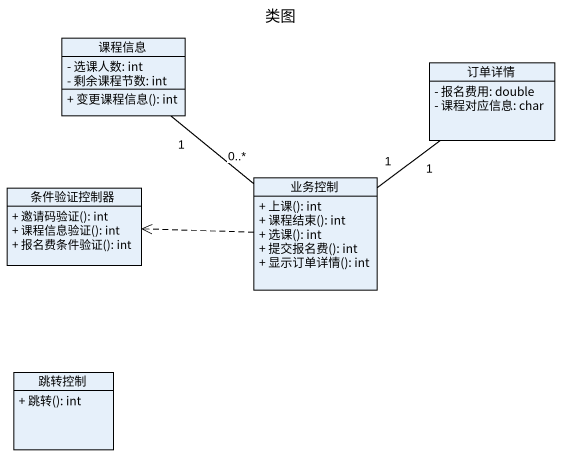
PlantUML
@startuml
title 类图
hide circle
hide empty members
skinparam classAttributeIconSize 0
class 课程信息 {
  - 选课人数: int
  - 剩余课程节数: int
  + 变更课程信息(): int
}
class 订单详情 {
  - 报名费用: double
  - 课程对应信息: char
}
class 条件验证控制器 {
  + 邀请码验证(): int
  + 课程信息验证(): int
  + 报名费条件验证(): int
}
class 业务控制 {
  + 上课(): int
  + 课程结束(): int
  + 选课(): int
  + 提交报名费(): int
  + 显示订单详情(): int
}
class 跳转控制 {
  + 跳转(): int
}
业务控制 "0..*" -up- "1" 课程信息
业务控制 "1" -up- "1" 订单详情
业务控制 .left.> 条件验证控制器
@enduml
